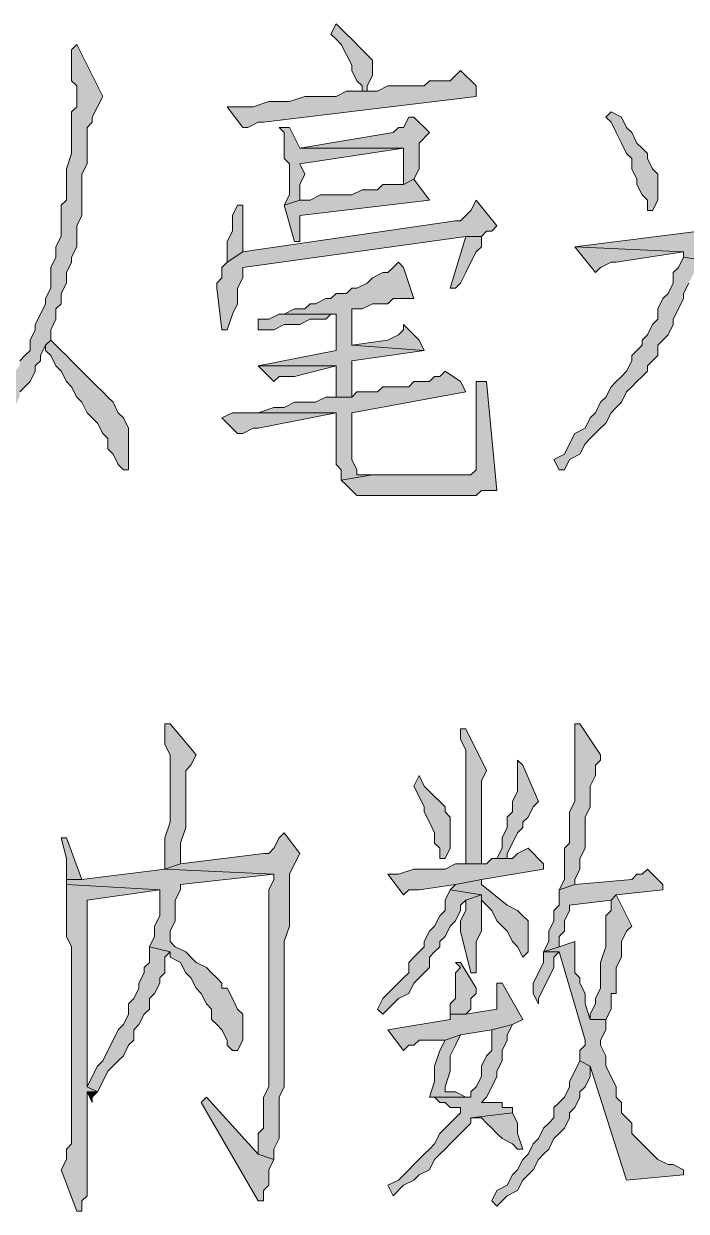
# Model space of a CAD drawing. Header units: millimetres. Extents: x 24 to 410, y 10 to 282.
# Drawn here: x 286.42 to 291.82, y 55.8 to 65.49 of the extents above; entities that cross this region are included whole.
import ezdxf

# ---------------------------------------------------------------- set-up
doc = ezdxf.new("R2010")
doc.units = ezdxf.units.MM

msp = doc.modelspace()

# ---------------------------------------------------------------- hatches: boundary and pattern name
h = msp.add_hatch(color=7)
h.dxf.hatch_style = 2
h.paths.add_polyline_path([(288.967333, 65.489667), (288.925, 65.405), (288.967333, 65.362667), (289.009667, 65.320333), (289.052, 65.235667), (289.094333, 65.151), (289.094333, 65.108667), (289.136667, 65.024), (289.179, 64.981667), (289.179, 64.939333), (289.221333, 64.939333), (289.221333, 64.981667), (289.263667, 65.066333), (289.263667, 65.193333), (289.221333, 65.235667), (289.179, 65.278), (289.094333, 65.362667), (289.052, 65.405)])
h = msp.add_hatch(color=7)
h.dxf.hatch_style = 2
h.paths.add_polyline_path([(286.850667, 65.320333), (286.808333, 65.278), (286.808333, 65.024), (286.850667, 64.981667), (286.850667, 64.812333), (286.808333, 64.77), (286.808333, 64.431333), (286.766, 64.304333), (286.766, 64.050333), (286.723667, 64.008), (286.723667, 63.754), (286.681333, 63.669333), (286.681333, 63.584667), (286.639, 63.5), (286.639, 63.415333), (286.639, 63.330667), (286.596667, 63.246), (286.596667, 63.203667), (286.554333, 63.119), (286.512, 63.034333), (286.512, 62.992), (286.469667, 62.907333), (286.469667, 62.822667), (286.427333, 62.780333), (286.385, 62.738), (286.385, 62.695667), (286.342667, 62.653333), (286.300333, 62.568667), (286.300333, 62.526333), (286.258, 62.484), (286.215667, 62.399333), (286.173333, 62.357), (286.131, 62.314667), (286.088667, 62.23), (286.046333, 62.187667), (286.004, 62.103), (285.961667, 62.060667), (285.919333, 62.018333), (285.877, 61.933667), (285.792333, 61.891333), (285.75, 61.806667), (285.707667, 61.764333), (285.623, 61.679667), (285.665333, 61.595), (285.707667, 61.637333), (285.75, 61.679667), (285.792333, 61.764333), (285.877, 61.806667), (285.919333, 61.849), (285.961667, 61.933667), (286.046333, 61.976), (286.088667, 62.060667), (286.131, 62.103), (286.173333, 62.145333), (286.215667, 62.23), (286.258, 62.272333), (286.300333, 62.314667), (286.342667, 62.357), (286.385, 62.441667), (286.385, 62.484), (286.427333, 62.526333), (286.469667, 62.568667), (286.512, 62.653333), (286.512, 62.695667), (286.554333, 62.738), (286.554333, 62.780333), (286.596667, 62.865), (286.639, 62.907333), (286.639, 62.992), (286.681333, 63.076667), (286.681333, 63.161333), (286.723667, 63.203667), (286.723667, 63.288333), (286.766, 63.373), (286.766, 63.457667), (286.808333, 63.542333), (286.808333, 63.584667), (286.850667, 63.669333), (286.850667, 63.838667), (286.893, 63.923333), (286.893, 64.262), (286.935333, 64.346667), (286.935333, 64.643), (286.977667, 64.685333), (286.977667, 64.727667), (287.02, 64.812333), (287.062333, 64.897)])
h = msp.add_hatch(color=7)
h.dxf.hatch_style = 2
h.paths.add_polyline_path([(289.983333, 65.108667), (289.941, 65.066333), (289.898667, 65.024), (289.729333, 65.024), (289.687, 64.981667), (289.390667, 64.981667), (289.306, 64.939333), (289.052, 64.939333), (288.967333, 64.897), (288.713333, 64.897), (288.586333, 64.854667), (288.417, 64.854667), (288.29, 64.812333), (288.078333, 64.812333), (288.205333, 64.643), (288.247667, 64.643), (288.332333, 64.685333), (288.374667, 64.685333), (290.110333, 64.897), (290.110333, 64.981667)])
h = msp.add_hatch(color=7)
h.dxf.hatch_style = 2
h.paths.add_polyline_path([(291.211, 64.77), (291.168667, 64.727667), (291.211, 64.685333), (291.253333, 64.600667), (291.295667, 64.516), (291.338, 64.431333), (291.380333, 64.389), (291.380333, 64.304333), (291.422667, 64.219667), (291.422667, 64.177333), (291.465, 64.092667), (291.507333, 64.050333), (291.507333, 63.965667), (291.549667, 63.965667), (291.592, 64.050333), (291.592, 64.262), (291.549667, 64.304333), (291.507333, 64.389), (291.507333, 64.431333), (291.465, 64.473667), (291.422667, 64.516), (291.380333, 64.600667), (291.338, 64.643), (291.295667, 64.727667)])
h = msp.add_hatch(color=7)
h.dxf.hatch_style = 2
h.paths.add_polyline_path([(289.602333, 64.727667), (289.56, 64.727667), (289.517667, 64.643), (289.475333, 64.643), (289.433, 64.600667), (288.671, 64.473667), (289.517667, 64.473667), (289.517667, 64.177333), (289.602333, 64.219667), (289.644667, 64.304333), (289.644667, 64.516), (289.729333, 64.600667)])
h = msp.add_hatch(color=7)
h.dxf.hatch_style = 2
h.paths.add_polyline_path([(288.586333, 64.643), (288.501667, 64.643), (288.544, 64.600667), (288.544, 64.389), (288.586333, 64.346667), (288.586333, 64.092667), (288.544, 64.008), (288.671, 64.050333), (288.671, 64.177333), (288.713333, 64.262), (288.671, 64.346667), (289.517667, 64.473667), (288.671, 64.473667)])
h = msp.add_hatch(color=7)
h.dxf.hatch_style = 2
h.paths.add_polyline_path([(289.602333, 64.219667), (289.517667, 64.177333), (289.348333, 64.177333), (289.306, 64.135), (289.179, 64.135), (289.094333, 64.092667), (288.840333, 64.092667), (288.755667, 64.050333), (288.671, 64.050333), (288.544, 64.008), (288.628667, 63.711667), (288.671, 63.711667), (288.671, 63.796333), (288.671, 63.923333), (289.729333, 64.050333)])
h = msp.add_hatch(color=7)
h.dxf.hatch_style = 2
h.paths.add_polyline_path([(290.110333, 64.050333), (290.068, 63.965667), (290.025667, 63.923333), (289.983333, 63.881), (289.941, 63.881), (288.205333, 63.627), (288.078333, 63.542333), (288.036, 63.5), (288.036, 63.415333), (287.993667, 63.373), (287.993667, 63.330667), (288.036, 62.992), (288.078333, 62.992), (288.120667, 63.119), (288.163, 63.203667), (288.163, 63.330667), (288.205333, 63.415333), (288.205333, 63.5), (290.025667, 63.754), (290.152667, 63.754), (290.195, 63.796333), (290.237333, 63.796333), (290.279667, 63.838667)])
h = msp.add_hatch(color=7)
h.dxf.hatch_style = 2
h.paths.add_polyline_path([(288.205333, 64.008), (288.163, 64.008), (288.120667, 63.923333), (288.120667, 63.796333), (288.078333, 63.711667), (288.078333, 63.542333), (288.205333, 63.627)])
h = msp.add_hatch(color=7)
h.dxf.hatch_style = 2
h.paths.add_polyline_path([(292.904333, 64.008), (292.904333, 63.965667), (292.819667, 63.923333), (292.777333, 63.923333), (292.735, 63.881), (292.057667, 63.796333), (291.930667, 63.796333), (290.914667, 63.669333), (291.803667, 63.627), (291.803667, 63.584667), (292.057667, 63.542333), (292.777333, 62.187667), (293.243, 62.23), (293.243, 62.314667), (293.200667, 62.314667), (293.158333, 62.357), (293.031333, 62.357), (292.989, 62.399333), (292.904333, 62.441667), (292.862, 62.441667), (292.819667, 62.484), (292.777333, 62.526333), (292.777333, 62.568667), (292.735, 62.568667), (292.735, 62.611), (292.692667, 62.653333), (292.692667, 62.695667), (292.650333, 62.738), (292.608, 62.780333), (292.565667, 62.822667), (292.565667, 62.865), (292.523333, 62.949667), (292.481, 62.992), (292.438667, 63.076667), (292.396333, 63.161333), (292.354, 63.246), (292.269333, 63.330667), (292.227, 63.415333), (292.184667, 63.5), (292.142333, 63.584667), (292.1, 63.669333), (293.073667, 63.796333), (293.031333, 63.838667)])
h = msp.add_hatch(color=7)
h.dxf.hatch_style = 2
h.paths.add_polyline_path([(290.152667, 63.754), (290.025667, 63.754), (289.898667, 63.330667), (289.941, 63.330667), (289.983333, 63.373), (290.025667, 63.457667), (290.068, 63.542333), (290.110333, 63.627), (290.152667, 63.669333)])
h = msp.add_hatch(color=7)
h.dxf.hatch_style = 2
h.paths.add_polyline_path([(290.914667, 63.669333), (291.084, 63.457667), (291.126333, 63.5), (291.211, 63.542333), (291.253333, 63.542333), (291.803667, 63.627)])
h = msp.add_hatch(color=7)
h.dxf.hatch_style = 2
h.paths.add_polyline_path([(289.475333, 63.542333), (289.433, 63.5), (289.390667, 63.457667), (289.348333, 63.457667), (289.263667, 63.415333), (289.221333, 63.373), (289.136667, 63.330667), (289.094333, 63.330667), (289.052, 63.288333), (288.967333, 63.288333), (288.925, 63.246), (288.882667, 63.246), (288.798, 63.203667), (288.755667, 63.203667), (288.713333, 63.161333), (288.628667, 63.161333), (288.544, 63.119), (288.501667, 63.119), (288.967333, 63.119), (288.967333, 62.822667), (288.332333, 62.695667), (288.967333, 62.695667), (288.967333, 62.441667), (289.094333, 62.441667), (289.094333, 62.738), (289.687, 62.822667), (289.094333, 62.865), (289.094333, 63.161333), (289.136667, 63.161333), (289.179, 63.161333), (289.263667, 63.203667), (289.390667, 63.203667), (289.433, 63.246), (289.602333, 63.246), (289.517667, 63.5)])
h = msp.add_hatch(color=7)
h.dxf.hatch_style = 2
h.paths.add_polyline_path([(291.803667, 63.584667), (291.761333, 63.5), (291.719, 63.457667), (291.719, 63.373), (291.676667, 63.288333), (291.634333, 63.246), (291.592, 63.161333), (291.592, 63.076667), (291.549667, 63.034333), (291.507333, 62.949667), (291.465, 62.907333), (291.465, 62.865), (291.422667, 62.822667), (291.380333, 62.780333), (291.380333, 62.738), (291.338, 62.653333), (291.295667, 62.611), (291.253333, 62.568667), (291.211, 62.526333), (291.168667, 62.441667), (291.126333, 62.399333), (291.084, 62.314667), (291.041667, 62.272333), (290.999333, 62.187667), (290.914667, 62.145333), (290.872333, 62.060667), (290.83, 61.976), (290.745333, 61.933667), (290.787667, 61.849), (290.83, 61.849), (290.872333, 61.933667), (290.957, 61.976), (290.999333, 62.060667), (291.041667, 62.103), (291.126333, 62.187667), (291.168667, 62.23), (291.211, 62.314667), (291.253333, 62.357), (291.295667, 62.399333), (291.338, 62.484), (291.380333, 62.526333), (291.422667, 62.568667), (291.465, 62.611), (291.507333, 62.653333), (291.507333, 62.695667), (291.549667, 62.738), (291.592, 62.780333), (291.592, 62.865), (291.634333, 62.907333), (291.676667, 62.949667), (291.719, 63.034333), (291.719, 63.076667), (291.761333, 63.161333), (291.803667, 63.246), (291.803667, 63.288333), (291.846, 63.373), (291.888333, 63.457667), (291.930667, 63.542333), (292.057667, 63.542333)])
h = msp.add_hatch(color=7)
h.dxf.hatch_style = 2
h.paths.add_polyline_path([(288.501667, 63.119), (288.417, 63.076667), (288.332333, 63.076667), (288.332333, 62.992), (288.459333, 62.992), (288.544, 63.034333), (288.671, 63.034333), (288.755667, 63.076667), (288.882667, 63.076667), (288.925, 63.119), (288.967333, 63.119)])
h = msp.add_hatch(color=7)
h.dxf.hatch_style = 2
h.paths.add_polyline_path([(289.517667, 63.034333), (289.517667, 62.992), (289.475333, 62.949667), (289.390667, 62.907333), (289.094333, 62.865), (289.687, 62.822667), (289.644667, 62.907333)])
h = msp.add_hatch(color=7)
h.dxf.hatch_style = 2
h.paths.add_polyline_path([(286.639, 62.907333), (286.596667, 62.865), (286.596667, 62.822667), (286.639, 62.780333), (286.681333, 62.695667), (286.723667, 62.653333), (286.766, 62.568667), (286.808333, 62.526333), (286.850667, 62.441667), (286.893, 62.399333), (286.935333, 62.314667), (286.977667, 62.272333), (287.02, 62.23), (287.062333, 62.145333), (287.104667, 62.103), (287.104667, 62.018333), (287.147, 61.976), (287.189333, 61.891333), (287.231667, 61.849), (287.274, 61.849), (287.274, 61.976), (287.274, 62.187667), (287.231667, 62.272333), (287.189333, 62.314667), (287.147, 62.399333), (287.104667, 62.441667), (287.062333, 62.484), (287.02, 62.526333), (286.977667, 62.568667), (286.935333, 62.611), (286.893, 62.653333), (286.808333, 62.738), (286.766, 62.780333), (286.723667, 62.822667)])
h = msp.add_hatch(color=7)
h.dxf.hatch_style = 2
h.paths.add_polyline_path([(289.856333, 62.653333), (289.814, 62.611), (289.771667, 62.611), (289.729333, 62.568667), (289.602333, 62.568667), (289.56, 62.526333), (289.348333, 62.526333), (289.306, 62.484), (289.136667, 62.484), (289.094333, 62.441667), (288.882667, 62.441667), (288.798, 62.399333), (288.628667, 62.399333), (288.544, 62.357), (288.459333, 62.357), (288.332333, 62.314667), (288.247667, 62.314667), (288.967333, 62.314667), (288.967333, 61.891333), (289.009667, 61.849), (289.009667, 61.764333), (289.263667, 61.806667), (289.136667, 61.806667), (289.136667, 61.849), (289.094333, 61.933667), (289.094333, 62.314667), (290.025667, 62.484), (289.983333, 62.568667)])
h = msp.add_hatch(color=7)
h.dxf.hatch_style = 2
h.paths.add_polyline_path([(288.332333, 62.695667), (288.459333, 62.568667), (288.501667, 62.611), (288.628667, 62.611), (288.967333, 62.695667)])
h = msp.add_hatch(color=7)
h.dxf.hatch_style = 2
h.paths.add_polyline_path([(290.195, 62.568667), (290.110333, 62.568667), (290.110333, 61.849), (290.068, 61.806667), (289.263667, 61.806667), (289.009667, 61.764333), (289.052, 61.722), (289.094333, 61.679667), (289.136667, 61.637333), (289.941, 61.637333), (289.983333, 61.637333), (290.110333, 61.637333), (290.152667, 61.679667), (290.279667, 61.679667)])
h = msp.add_hatch(color=7)
h.dxf.hatch_style = 2
h.paths.add_polyline_path([(288.247667, 62.314667), (288.120667, 62.314667), (288.036, 62.272333), (288.163, 62.145333), (288.205333, 62.145333), (288.29, 62.187667), (288.332333, 62.187667), (288.967333, 62.314667)])
h = msp.add_hatch(color=7)
h.dxf.hatch_style = 2
h.paths.add_polyline_path([(287.612667, 59.774667), (287.570333, 59.774667), (287.570333, 59.69), (287.570333, 59.605333), (287.612667, 59.520667), (287.612667, 58.970333), (287.570333, 58.843333), (287.570333, 58.589333), (287.697333, 58.631667), (287.697333, 58.801), (287.739667, 58.928), (287.739667, 59.182), (287.739667, 59.266667), (287.739667, 59.393667), (287.782, 59.436), (287.824333, 59.520667)])
h = msp.add_hatch(color=7)
h.dxf.hatch_style = 2
h.paths.add_polyline_path([(290.025667, 59.732333), (289.983333, 59.732333), (289.983333, 59.647667), (290.025667, 59.563), (290.025667, 58.631667), (290.152667, 58.631667), (290.152667, 59.182), (290.152667, 59.224333), (290.152667, 59.309), (290.195, 59.393667)])
h = msp.add_hatch(color=7)
h.dxf.hatch_style = 2
h.paths.add_polyline_path([(290.957, 59.774667), (290.914667, 59.774667), (290.914667, 59.69), (290.914667, 59.139667), (290.872333, 59.055), (290.872333, 58.801), (290.83, 58.758667), (290.83, 58.504667), (290.787667, 58.42), (290.914667, 58.462333), (290.914667, 58.504667), (290.957, 58.589333), (290.957, 58.674), (290.999333, 58.758667), (290.999333, 58.843333), (290.999333, 59.012667), (291.041667, 59.097333), (291.041667, 59.266667), (291.084, 59.351333), (291.084, 59.436), (291.126333, 59.478333), (291.126333, 59.520667)])
h = msp.add_hatch(color=7)
h.dxf.hatch_style = 2
h.paths.add_polyline_path([(290.449, 59.478333), (290.449, 59.224333), (290.406667, 59.139667), (290.406667, 59.055), (290.364333, 59.012667), (290.364333, 58.928), (290.322, 58.843333), (290.322, 58.758667), (290.279667, 58.674), (290.237333, 58.674), (290.364333, 58.674), (290.364333, 58.716333), (290.406667, 58.801), (290.449, 58.885667), (290.491333, 58.928), (290.491333, 58.970333), (290.533667, 59.012667), (290.576, 59.097333), (290.618333, 59.139667), (290.491333, 59.436)])
h = msp.add_hatch(color=7)
h.dxf.hatch_style = 2
h.paths.add_polyline_path([(289.644667, 59.351333), (289.602333, 59.266667), (289.644667, 59.182), (289.687, 59.097333), (289.687, 59.055), (289.729333, 58.970333), (289.771667, 58.885667), (289.771667, 58.801), (289.814, 58.758667), (289.814, 58.674), (289.856333, 58.674), (289.898667, 58.758667), (289.898667, 59.012667), (289.856333, 59.055), (289.856333, 59.097333), (289.814, 59.139667), (289.771667, 59.182), (289.687, 59.266667)])
h = msp.add_hatch(color=7)
h.dxf.hatch_style = 2
h.paths.add_polyline_path([(288.544, 58.885667), (288.501667, 58.843333), (288.459333, 58.758667), (288.417, 58.716333), (288.374667, 58.716333), (287.697333, 58.631667), (287.570333, 58.589333), (288.459333, 58.547), (288.459333, 58.504667), (288.417, 58.42), (288.417, 57.107667), (288.417, 57.065333), (288.417, 56.811333), (288.374667, 56.726667), (288.374667, 56.472667), (288.332333, 56.430333), (288.332333, 56.261), (288.459333, 56.218667), (288.459333, 56.303333), (288.501667, 56.388), (288.501667, 56.726667), (288.544, 56.811333), (288.544, 57.996667), (288.586333, 58.123667), (288.586333, 58.547), (288.628667, 58.631667), (288.671, 58.716333)])
h = msp.add_hatch(color=7)
h.dxf.hatch_style = 2
h.paths.add_polyline_path([(286.766, 58.843333), (286.723667, 58.843333), (286.766, 58.674), (286.766, 58.504667), (286.893, 58.504667)])
h = msp.add_hatch(color=7)
h.dxf.hatch_style = 2
h.paths.add_polyline_path([(290.533667, 58.758667), (290.449, 58.716333), (290.406667, 58.674), (290.237333, 58.674), (290.195, 58.631667), (289.941, 58.631667), (289.856333, 58.589333), (289.602333, 58.589333), (289.475333, 58.547), (289.390667, 58.547), (289.517667, 58.377667), (289.56, 58.42), (289.644667, 58.42), (289.941, 58.462333), (290.152667, 58.504667), (290.660667, 58.589333), (290.660667, 58.631667)])
h = msp.add_hatch(color=7)
h.dxf.hatch_style = 2
h.paths.add_polyline_path([(287.570333, 58.589333), (286.893, 58.504667), (286.766, 58.504667), (286.766, 58.462333), (287.528, 58.42), (287.528, 58.208333), (287.485667, 58.123667), (287.485667, 58.039), (287.443333, 57.954333), (287.612667, 57.912), (287.612667, 57.869667), (287.697333, 57.827333), (287.739667, 57.742667), (287.782, 57.700333), (287.824333, 57.615667), (287.866667, 57.573333), (287.909, 57.488667), (287.951333, 57.446333), (287.951333, 57.361667), (287.993667, 57.319333), (288.036, 57.277), (288.078333, 57.192333), (288.078333, 57.15), (288.120667, 57.107667), (288.163, 57.107667), (288.205333, 57.192333), (288.205333, 57.404), (288.163, 57.446333), (288.120667, 57.531), (288.078333, 57.615667), (288.036, 57.615667), (288.036, 57.658), (287.993667, 57.700333), (287.951333, 57.742667), (287.909, 57.785), (287.824333, 57.827333), (287.782, 57.869667), (287.739667, 57.912), (287.655, 57.954333), (287.612667, 57.996667), (287.612667, 58.081333), (287.655, 58.166), (287.655, 58.335333), (287.697333, 58.42), (287.697333, 58.462333), (288.459333, 58.547)])
h = msp.add_hatch(color=7)
h.dxf.hatch_style = 2
h.paths.add_polyline_path([(291.507333, 58.589333), (291.465, 58.547), (291.422667, 58.547), (291.380333, 58.504667), (290.914667, 58.462333), (290.787667, 58.42), (290.787667, 58.293), (290.745333, 58.250667), (290.745333, 58.166), (290.703, 58.081333), (290.703, 57.996667), (290.660667, 57.912), (290.787667, 57.954333), (290.787667, 58.039), (290.83, 58.081333), (290.83, 58.166), (290.872333, 58.250667), (290.872333, 58.293), (291.211, 58.335333), (291.253333, 58.377667), (291.634333, 58.42), (291.634333, 58.462333)])
h = msp.add_hatch(color=7)
h.dxf.hatch_style = 2
h.paths.add_polyline_path([(286.766, 58.462333), (286.766, 58.039), (286.808333, 57.954333), (286.808333, 56.430333), (286.808333, 56.388), (286.808333, 56.345667), (286.766, 56.303333), (286.766, 56.218667), (286.723667, 56.134), (286.850667, 55.795333), (286.893, 55.795333), (286.893, 55.837667), (286.893, 55.88), (286.935333, 55.922333), (286.935333, 56.769), (287.02, 56.769), (286.935333, 56.811333), (286.935333, 58.335333), (287.528, 58.42)])
h = msp.add_hatch(color=7)
h.dxf.hatch_style = 2
h.paths.add_polyline_path([(290.152667, 58.504667), (289.941, 58.462333), (289.898667, 58.42), (290.152667, 58.377667), (290.152667, 58.335333), (290.195, 58.293), (290.237333, 58.250667), (290.279667, 58.166), (290.322, 58.123667), (290.364333, 58.081333), (290.406667, 57.996667), (290.449, 57.954333), (290.491333, 57.869667), (290.533667, 57.912), (290.533667, 58.166), (290.491333, 58.208333), (290.449, 58.250667), (290.364333, 58.293), (290.152667, 58.462333)])
h = msp.add_hatch(color=7)
h.dxf.hatch_style = 2
h.paths.add_polyline_path([(289.898667, 58.42), (289.856333, 58.335333), (289.856333, 58.250667), (289.814, 58.208333), (289.771667, 58.123667), (289.729333, 58.081333), (289.687, 57.996667), (289.687, 57.954333), (289.644667, 57.912), (289.602333, 57.869667), (289.56, 57.827333), (289.56, 57.742667), (289.517667, 57.700333), (289.433, 57.615667), (289.390667, 57.573333), (289.348333, 57.531), (289.306, 57.446333), (289.348333, 57.404), (289.390667, 57.446333), (289.433, 57.488667), (289.475333, 57.531), (289.56, 57.573333), (289.602333, 57.658), (289.644667, 57.700333), (289.687, 57.742667), (289.729333, 57.785), (289.729333, 57.869667), (289.771667, 57.912), (289.814, 57.954333), (289.814, 57.996667), (289.856333, 58.039), (289.898667, 58.123667), (289.941, 58.166), (289.983333, 58.250667), (289.983333, 58.293), (290.025667, 58.335333), (290.152667, 58.377667)])
h = msp.add_hatch(color=7)
h.dxf.hatch_style = 2
h.paths.add_polyline_path([(290.152667, 58.377667), (290.025667, 58.335333), (290.025667, 58.250667), (289.983333, 58.166), (289.983333, 58.081333), (290.068, 57.742667), (290.110333, 57.742667), (290.110333, 57.827333), (290.110333, 57.996667), (290.152667, 58.081333)])
h = msp.add_hatch(color=7)
h.dxf.hatch_style = 2
h.paths.add_polyline_path([(291.253333, 58.377667), (291.211, 58.335333), (291.211, 58.250667), (291.168667, 58.208333), (291.168667, 57.954333), (291.126333, 57.827333), (291.126333, 57.615667), (291.084, 57.531), (291.084, 57.488667), (291.041667, 57.404), (291.041667, 57.361667), (291.168667, 57.361667), (291.211, 57.446333), (291.211, 57.573333), (291.253333, 57.573333), (291.253333, 57.785), (291.295667, 57.869667), (291.295667, 57.996667), (291.338, 58.081333), (291.380333, 58.123667)])
h = msp.add_hatch(color=7)
h.dxf.hatch_style = 2
h.paths.add_polyline_path([(290.914667, 57.996667), (290.787667, 57.954333), (290.660667, 57.912), (290.787667, 57.912), (290.999333, 57.192333), (290.999333, 57.15), (290.957, 57.107667), (290.957, 57.023), (291.041667, 56.980667), (291.338, 56.049333), (291.803667, 56.091667), (291.803667, 56.134), (291.719, 56.176333), (291.676667, 56.176333), (291.592, 56.218667), (291.549667, 56.261), (291.507333, 56.303333), (291.465, 56.345667), (291.422667, 56.388), (291.380333, 56.430333), (291.380333, 56.515), (291.338, 56.557333), (291.295667, 56.599667), (291.295667, 56.684333), (291.253333, 56.726667), (291.253333, 56.811333), (291.211, 56.896), (291.168667, 56.980667), (291.168667, 57.065333), (291.126333, 57.15), (291.126333, 57.192333), (291.168667, 57.277), (291.168667, 57.361667), (291.041667, 57.361667), (290.999333, 57.488667), (290.999333, 57.573333), (290.957, 57.658), (290.957, 57.700333), (290.914667, 57.742667)])
h = msp.add_hatch(color=7)
h.dxf.hatch_style = 2
h.paths.add_polyline_path([(287.443333, 57.954333), (287.443333, 57.827333), (287.401, 57.785), (287.401, 57.742667), (287.358667, 57.658), (287.358667, 57.615667), (287.316333, 57.531), (287.274, 57.488667), (287.274, 57.404), (287.231667, 57.319333), (287.189333, 57.277), (287.147, 57.192333), (287.104667, 57.107667), (287.062333, 57.023), (287.02, 56.980667), (286.977667, 56.896), (286.935333, 56.811333), (287.02, 56.769), (287.062333, 56.853667), (287.104667, 56.938333), (287.189333, 57.023), (287.231667, 57.065333), (287.274, 57.15), (287.316333, 57.192333), (287.316333, 57.277), (287.358667, 57.319333), (287.401, 57.404), (287.443333, 57.446333), (287.443333, 57.531), (287.485667, 57.573333), (287.528, 57.658), (287.528, 57.700333), (287.570333, 57.742667), (287.570333, 57.869667), (287.612667, 57.912)])
h = msp.add_hatch(color=7)
h.dxf.hatch_style = 2
h.paths.add_polyline_path([(290.660667, 57.912), (290.660667, 57.827333), (290.618333, 57.742667), (290.576, 57.658), (290.576, 57.573333), (290.618333, 57.488667), (290.618333, 57.531), (290.660667, 57.615667), (290.703, 57.700333), (290.745333, 57.785), (290.745333, 57.869667), (290.787667, 57.912)])
h = msp.add_hatch(color=7)
h.dxf.hatch_style = 2
h.paths.add_polyline_path([(289.983333, 57.827333), (289.941, 57.827333), (289.983333, 57.785), (289.941, 57.742667), (289.941, 57.531), (289.898667, 57.488667), (289.898667, 57.404), (290.025667, 57.404), (290.068, 57.446333), (290.068, 57.531), (290.110333, 57.573333), (290.110333, 57.615667)])
h = msp.add_hatch(color=7)
h.dxf.hatch_style = 2
h.paths.add_polyline_path([(290.322, 57.658), (290.279667, 57.658), (290.279667, 57.615667), (290.279667, 57.446333), (290.025667, 57.404), (289.898667, 57.404), (289.898667, 57.361667), (289.390667, 57.277), (289.517667, 57.107667), (289.56, 57.15), (289.602333, 57.15), (289.644667, 57.192333), (289.856333, 57.192333), (289.983333, 57.234667), (290.237333, 57.277), (290.406667, 57.319333), (290.491333, 57.361667)])
h = msp.add_hatch(color=7)
h.dxf.hatch_style = 2
h.paths.add_polyline_path([(290.406667, 57.319333), (290.237333, 57.277), (290.237333, 57.107667), (290.195, 57.065333), (290.152667, 56.980667), (290.152667, 56.896), (290.110333, 56.811333), (290.068, 56.769), (290.068, 56.726667), (289.771667, 56.726667), (289.814, 56.684333), (289.856333, 56.684333), (289.898667, 56.642), (289.983333, 56.642), (289.983333, 56.599667), (289.941, 56.557333), (289.898667, 56.515), (289.856333, 56.472667), (289.814, 56.430333), (289.771667, 56.345667), (289.729333, 56.303333), (289.687, 56.261), (289.602333, 56.176333), (289.56, 56.134), (289.475333, 56.049333), (289.390667, 56.007), (289.433, 55.922333), (289.517667, 56.007), (289.602333, 56.049333), (289.644667, 56.091667), (289.729333, 56.134), (289.771667, 56.218667), (289.814, 56.261), (289.856333, 56.303333), (289.898667, 56.345667), (289.941, 56.388), (289.983333, 56.430333), (290.025667, 56.472667), (290.068, 56.515), (290.068, 56.557333), (290.406667, 56.599667), (290.406667, 56.642), (290.364333, 56.642), (290.322, 56.642), (290.322, 56.684333), (290.152667, 56.684333), (290.195, 56.726667), (290.237333, 56.811333), (290.279667, 56.896), (290.279667, 56.938333), (290.322, 57.023), (290.322, 57.107667), (290.364333, 57.192333), (290.364333, 57.234667)])
h = msp.add_hatch(color=7)
h.dxf.hatch_style = 2
h.paths.add_polyline_path([(289.983333, 57.234667), (289.856333, 57.192333), (289.814, 57.107667), (289.771667, 56.980667), (289.771667, 56.853667), (289.729333, 56.726667), (290.068, 56.726667), (290.025667, 56.726667), (289.941, 56.769), (289.856333, 56.769), (289.856333, 56.811333), (289.898667, 56.938333), (289.898667, 57.065333), (289.941, 57.15)])
h = msp.add_hatch(color=7)
h.dxf.hatch_style = 2
h.paths.add_polyline_path([(290.957, 57.023), (290.914667, 56.938333), (290.872333, 56.853667), (290.872333, 56.811333), (290.83, 56.726667), (290.787667, 56.684333), (290.745333, 56.642), (290.745333, 56.557333), (290.703, 56.515), (290.660667, 56.472667), (290.618333, 56.388), (290.576, 56.345667), (290.533667, 56.261), (290.491333, 56.218667), (290.449, 56.134), (290.406667, 56.091667), (290.364333, 56.007), (290.279667, 55.964667), (290.237333, 55.88), (290.279667, 55.837667), (290.322, 55.88), (290.364333, 55.922333), (290.449, 55.964667), (290.491333, 56.049333), (290.533667, 56.091667), (290.576, 56.134), (290.618333, 56.218667), (290.660667, 56.261), (290.703, 56.303333), (290.745333, 56.388), (290.787667, 56.430333), (290.83, 56.472667), (290.872333, 56.557333), (290.872333, 56.599667), (290.914667, 56.642), (290.957, 56.726667), (290.957, 56.769), (290.999333, 56.811333), (291.041667, 56.896), (291.041667, 56.980667)])
h = msp.add_hatch(color=7)
h.dxf.hatch_style = 2
h.paths.add_polyline_path([(287.02, 56.769), (286.935333, 56.769), (286.977667, 56.684333), (286.977667, 56.726667)])
h = msp.add_hatch(color=7)
h.dxf.hatch_style = 2
h.paths.add_polyline_path([(287.909, 56.726667), (287.866667, 56.684333), (288.332333, 55.88), (288.374667, 55.88), (288.374667, 55.964667), (288.417, 56.007), (288.417, 56.134), (288.459333, 56.218667), (288.332333, 56.261)])
h = msp.add_hatch(color=7)
h.dxf.hatch_style = 2
h.paths.add_polyline_path([(290.406667, 56.599667), (290.068, 56.557333), (290.152667, 56.557333), (290.195, 56.515), (290.237333, 56.472667), (290.279667, 56.430333), (290.322, 56.388), (290.406667, 56.345667), (290.449, 56.303333), (290.491333, 56.303333), (290.449, 56.430333), (290.449, 56.515)])

# ---------------------------------------------------------------- linework, layer by layer
at = {"color": 7, "lineweight": 0}
for points in [[(288.967333, 65.489667), (288.925, 65.405), (288.967333, 65.362667), (289.009667, 65.320333), (289.052, 65.235667), (289.094333, 65.151), (289.094333, 65.108667), (289.136667, 65.024), (289.179, 64.981667), (289.179, 64.939333), (289.221333, 64.939333), (289.221333, 64.981667), (289.263667, 65.066333), (289.263667, 65.193333), (289.221333, 65.235667), (289.179, 65.278), (289.094333, 65.362667), (289.052, 65.405)], [(289.983333, 65.108667), (289.941, 65.066333), (289.898667, 65.024), (289.729333, 65.024), (289.687, 64.981667), (289.390667, 64.981667), (289.306, 64.939333), (289.052, 64.939333), (288.967333, 64.897), (288.713333, 64.897), (288.586333, 64.854667), (288.417, 64.854667), (288.29, 64.812333), (288.078333, 64.812333), (288.205333, 64.643), (288.247667, 64.643), (288.332333, 64.685333), (288.374667, 64.685333), (290.110333, 64.897), (290.110333, 64.981667)], [(291.211, 64.77), (291.168667, 64.727667), (291.211, 64.685333), (291.253333, 64.600667), (291.295667, 64.516), (291.338, 64.431333), (291.380333, 64.389), (291.380333, 64.304333), (291.422667, 64.219667), (291.422667, 64.177333), (291.465, 64.092667), (291.507333, 64.050333), (291.507333, 63.965667), (291.549667, 63.965667), (291.592, 64.050333), (291.592, 64.262), (291.549667, 64.304333), (291.507333, 64.389), (291.507333, 64.431333), (291.465, 64.473667), (291.422667, 64.516), (291.380333, 64.600667), (291.338, 64.643), (291.295667, 64.727667)], [(289.602333, 64.727667), (289.56, 64.727667), (289.517667, 64.643), (289.475333, 64.643), (289.433, 64.600667), (288.671, 64.473667), (289.517667, 64.473667), (289.517667, 64.177333), (289.602333, 64.219667), (289.644667, 64.304333), (289.644667, 64.516), (289.729333, 64.600667)], [(288.586333, 64.643), (288.501667, 64.643), (288.544, 64.600667), (288.544, 64.389), (288.586333, 64.346667), (288.586333, 64.092667), (288.544, 64.008), (288.671, 64.050333), (288.671, 64.177333), (288.713333, 64.262), (288.671, 64.346667), (289.517667, 64.473667), (288.671, 64.473667)], [(289.602333, 64.219667), (289.517667, 64.177333), (289.348333, 64.177333), (289.306, 64.135), (289.179, 64.135), (289.094333, 64.092667), (288.840333, 64.092667), (288.755667, 64.050333), (288.671, 64.050333), (288.544, 64.008), (288.628667, 63.711667), (288.671, 63.711667), (288.671, 63.796333), (288.671, 63.923333), (289.729333, 64.050333)], [(290.110333, 64.050333), (290.068, 63.965667), (290.025667, 63.923333), (289.983333, 63.881), (289.941, 63.881), (288.205333, 63.627), (288.078333, 63.542333), (288.036, 63.5), (288.036, 63.415333), (287.993667, 63.373), (287.993667, 63.330667), (288.036, 62.992), (288.078333, 62.992), (288.120667, 63.119), (288.163, 63.203667), (288.163, 63.330667), (288.205333, 63.415333), (288.205333, 63.5), (290.025667, 63.754), (290.152667, 63.754), (290.195, 63.796333), (290.237333, 63.796333), (290.279667, 63.838667)], [(288.205333, 64.008), (288.163, 64.008), (288.120667, 63.923333), (288.120667, 63.796333), (288.078333, 63.711667), (288.078333, 63.542333), (288.205333, 63.627)], [(290.152667, 63.754), (290.025667, 63.754), (289.898667, 63.330667), (289.941, 63.330667), (289.983333, 63.373), (290.025667, 63.457667), (290.068, 63.542333), (290.110333, 63.627), (290.152667, 63.669333)], [(290.914667, 63.669333), (291.084, 63.457667), (291.126333, 63.5), (291.211, 63.542333), (291.253333, 63.542333), (291.803667, 63.627)], [(289.475333, 63.542333), (289.433, 63.5), (289.390667, 63.457667), (289.348333, 63.457667), (289.263667, 63.415333), (289.221333, 63.373), (289.136667, 63.330667), (289.094333, 63.330667), (289.052, 63.288333), (288.967333, 63.288333), (288.925, 63.246), (288.882667, 63.246), (288.798, 63.203667), (288.755667, 63.203667), (288.713333, 63.161333), (288.628667, 63.161333), (288.544, 63.119), (288.501667, 63.119), (288.967333, 63.119), (288.967333, 62.822667), (288.332333, 62.695667), (288.967333, 62.695667), (288.967333, 62.441667), (289.094333, 62.441667), (289.094333, 62.738), (289.687, 62.822667), (289.094333, 62.865), (289.094333, 63.161333), (289.136667, 63.161333), (289.179, 63.161333), (289.263667, 63.203667), (289.390667, 63.203667), (289.433, 63.246), (289.602333, 63.246), (289.517667, 63.5)], [(288.501667, 63.119), (288.417, 63.076667), (288.332333, 63.076667), (288.332333, 62.992), (288.459333, 62.992), (288.544, 63.034333), (288.671, 63.034333), (288.755667, 63.076667), (288.882667, 63.076667), (288.925, 63.119), (288.967333, 63.119)], [(289.517667, 63.034333), (289.517667, 62.992), (289.475333, 62.949667), (289.390667, 62.907333), (289.094333, 62.865), (289.687, 62.822667), (289.644667, 62.907333)], [(286.639, 62.907333), (286.596667, 62.865), (286.596667, 62.822667), (286.639, 62.780333), (286.681333, 62.695667), (286.723667, 62.653333), (286.766, 62.568667), (286.808333, 62.526333), (286.850667, 62.441667), (286.893, 62.399333), (286.935333, 62.314667), (286.977667, 62.272333), (287.02, 62.23), (287.062333, 62.145333), (287.104667, 62.103), (287.104667, 62.018333), (287.147, 61.976), (287.189333, 61.891333), (287.231667, 61.849), (287.274, 61.849), (287.274, 61.976), (287.274, 62.187667), (287.231667, 62.272333), (287.189333, 62.314667), (287.147, 62.399333), (287.104667, 62.441667), (287.062333, 62.484), (287.02, 62.526333), (286.977667, 62.568667), (286.935333, 62.611), (286.893, 62.653333), (286.808333, 62.738), (286.766, 62.780333), (286.723667, 62.822667)], [(289.856333, 62.653333), (289.814, 62.611), (289.771667, 62.611), (289.729333, 62.568667), (289.602333, 62.568667), (289.56, 62.526333), (289.348333, 62.526333), (289.306, 62.484), (289.136667, 62.484), (289.094333, 62.441667), (288.882667, 62.441667), (288.798, 62.399333), (288.628667, 62.399333), (288.544, 62.357), (288.459333, 62.357), (288.332333, 62.314667), (288.247667, 62.314667), (288.967333, 62.314667), (288.967333, 61.891333), (289.009667, 61.849), (289.009667, 61.764333), (289.263667, 61.806667), (289.136667, 61.806667), (289.136667, 61.849), (289.094333, 61.933667), (289.094333, 62.314667), (290.025667, 62.484), (289.983333, 62.568667)], [(288.332333, 62.695667), (288.459333, 62.568667), (288.501667, 62.611), (288.628667, 62.611), (288.967333, 62.695667)], [(290.195, 62.568667), (290.110333, 62.568667), (290.110333, 61.849), (290.068, 61.806667), (289.263667, 61.806667), (289.009667, 61.764333), (289.052, 61.722), (289.094333, 61.679667), (289.136667, 61.637333), (289.941, 61.637333), (289.983333, 61.637333), (290.110333, 61.637333), (290.152667, 61.679667), (290.279667, 61.679667)], [(288.247667, 62.314667), (288.120667, 62.314667), (288.036, 62.272333), (288.163, 62.145333), (288.205333, 62.145333), (288.29, 62.187667), (288.332333, 62.187667), (288.967333, 62.314667)], [(287.612667, 59.774667), (287.570333, 59.774667), (287.570333, 59.69), (287.570333, 59.605333), (287.612667, 59.520667), (287.612667, 58.970333), (287.570333, 58.843333), (287.570333, 58.589333), (287.697333, 58.631667), (287.697333, 58.801), (287.739667, 58.928), (287.739667, 59.182), (287.739667, 59.266667), (287.739667, 59.393667), (287.782, 59.436), (287.824333, 59.520667)], [(290.025667, 59.732333), (289.983333, 59.732333), (289.983333, 59.647667), (290.025667, 59.563), (290.025667, 58.631667), (290.152667, 58.631667), (290.152667, 59.182), (290.152667, 59.224333), (290.152667, 59.309), (290.195, 59.393667)], [(290.957, 59.774667), (290.914667, 59.774667), (290.914667, 59.69), (290.914667, 59.139667), (290.872333, 59.055), (290.872333, 58.801), (290.83, 58.758667), (290.83, 58.504667), (290.787667, 58.42), (290.914667, 58.462333), (290.914667, 58.504667), (290.957, 58.589333), (290.957, 58.674), (290.999333, 58.758667), (290.999333, 58.843333), (290.999333, 59.012667), (291.041667, 59.097333), (291.041667, 59.266667), (291.084, 59.351333), (291.084, 59.436), (291.126333, 59.478333), (291.126333, 59.520667)], [(290.449, 59.478333), (290.449, 59.224333), (290.406667, 59.139667), (290.406667, 59.055), (290.364333, 59.012667), (290.364333, 58.928), (290.322, 58.843333), (290.322, 58.758667), (290.279667, 58.674), (290.237333, 58.674), (290.364333, 58.674), (290.364333, 58.716333), (290.406667, 58.801), (290.449, 58.885667), (290.491333, 58.928), (290.491333, 58.970333), (290.533667, 59.012667), (290.576, 59.097333), (290.618333, 59.139667), (290.491333, 59.436)], [(289.644667, 59.351333), (289.602333, 59.266667), (289.644667, 59.182), (289.687, 59.097333), (289.687, 59.055), (289.729333, 58.970333), (289.771667, 58.885667), (289.771667, 58.801), (289.814, 58.758667), (289.814, 58.674), (289.856333, 58.674), (289.898667, 58.758667), (289.898667, 59.012667), (289.856333, 59.055), (289.856333, 59.097333), (289.814, 59.139667), (289.771667, 59.182), (289.687, 59.266667)], [(288.544, 58.885667), (288.501667, 58.843333), (288.459333, 58.758667), (288.417, 58.716333), (288.374667, 58.716333), (287.697333, 58.631667), (287.570333, 58.589333), (288.459333, 58.547), (288.459333, 58.504667), (288.417, 58.42), (288.417, 57.107667), (288.417, 57.065333), (288.417, 56.811333), (288.374667, 56.726667), (288.374667, 56.472667), (288.332333, 56.430333), (288.332333, 56.261), (288.459333, 56.218667), (288.459333, 56.303333), (288.501667, 56.388), (288.501667, 56.726667), (288.544, 56.811333), (288.544, 57.996667), (288.586333, 58.123667), (288.586333, 58.547), (288.628667, 58.631667), (288.671, 58.716333)], [(286.766, 58.843333), (286.723667, 58.843333), (286.766, 58.674), (286.766, 58.504667), (286.893, 58.504667)], [(290.533667, 58.758667), (290.449, 58.716333), (290.406667, 58.674), (290.237333, 58.674), (290.195, 58.631667), (289.941, 58.631667), (289.856333, 58.589333), (289.602333, 58.589333), (289.475333, 58.547), (289.390667, 58.547), (289.517667, 58.377667), (289.56, 58.42), (289.644667, 58.42), (289.941, 58.462333), (290.152667, 58.504667), (290.660667, 58.589333), (290.660667, 58.631667)], [(287.570333, 58.589333), (286.893, 58.504667), (286.766, 58.504667), (286.766, 58.462333), (287.528, 58.42), (287.528, 58.208333), (287.485667, 58.123667), (287.485667, 58.039), (287.443333, 57.954333), (287.612667, 57.912), (287.612667, 57.869667), (287.697333, 57.827333), (287.739667, 57.742667), (287.782, 57.700333), (287.824333, 57.615667), (287.866667, 57.573333), (287.909, 57.488667), (287.951333, 57.446333), (287.951333, 57.361667), (287.993667, 57.319333), (288.036, 57.277), (288.078333, 57.192333), (288.078333, 57.15), (288.120667, 57.107667), (288.163, 57.107667), (288.205333, 57.192333), (288.205333, 57.404), (288.163, 57.446333), (288.120667, 57.531), (288.078333, 57.615667), (288.036, 57.615667), (288.036, 57.658), (287.993667, 57.700333), (287.951333, 57.742667), (287.909, 57.785), (287.824333, 57.827333), (287.782, 57.869667), (287.739667, 57.912), (287.655, 57.954333), (287.612667, 57.996667), (287.612667, 58.081333), (287.655, 58.166), (287.655, 58.335333), (287.697333, 58.42), (287.697333, 58.462333), (288.459333, 58.547)], [(291.507333, 58.589333), (291.465, 58.547), (291.422667, 58.547), (291.380333, 58.504667), (290.914667, 58.462333), (290.787667, 58.42), (290.787667, 58.293), (290.745333, 58.250667), (290.745333, 58.166), (290.703, 58.081333), (290.703, 57.996667), (290.660667, 57.912), (290.787667, 57.954333), (290.787667, 58.039), (290.83, 58.081333), (290.83, 58.166), (290.872333, 58.250667), (290.872333, 58.293), (291.211, 58.335333), (291.253333, 58.377667), (291.634333, 58.42), (291.634333, 58.462333)], [(286.766, 58.462333), (286.766, 58.039), (286.808333, 57.954333), (286.808333, 56.430333), (286.808333, 56.388), (286.808333, 56.345667), (286.766, 56.303333), (286.766, 56.218667), (286.723667, 56.134), (286.850667, 55.795333), (286.893, 55.795333), (286.893, 55.837667), (286.893, 55.88), (286.935333, 55.922333), (286.935333, 56.769), (287.02, 56.769), (286.935333, 56.811333), (286.935333, 58.335333), (287.528, 58.42)], [(290.152667, 58.504667), (289.941, 58.462333), (289.898667, 58.42), (290.152667, 58.377667), (290.152667, 58.335333), (290.195, 58.293), (290.237333, 58.250667), (290.279667, 58.166), (290.322, 58.123667), (290.364333, 58.081333), (290.406667, 57.996667), (290.449, 57.954333), (290.491333, 57.869667), (290.533667, 57.912), (290.533667, 58.166), (290.491333, 58.208333), (290.449, 58.250667), (290.364333, 58.293), (290.152667, 58.462333)], [(289.898667, 58.42), (289.856333, 58.335333), (289.856333, 58.250667), (289.814, 58.208333), (289.771667, 58.123667), (289.729333, 58.081333), (289.687, 57.996667), (289.687, 57.954333), (289.644667, 57.912), (289.602333, 57.869667), (289.56, 57.827333), (289.56, 57.742667), (289.517667, 57.700333), (289.433, 57.615667), (289.390667, 57.573333), (289.348333, 57.531), (289.306, 57.446333), (289.348333, 57.404), (289.390667, 57.446333), (289.433, 57.488667), (289.475333, 57.531), (289.56, 57.573333), (289.602333, 57.658), (289.644667, 57.700333), (289.687, 57.742667), (289.729333, 57.785), (289.729333, 57.869667), (289.771667, 57.912), (289.814, 57.954333), (289.814, 57.996667), (289.856333, 58.039), (289.898667, 58.123667), (289.941, 58.166), (289.983333, 58.250667), (289.983333, 58.293), (290.025667, 58.335333), (290.152667, 58.377667)], [(290.152667, 58.377667), (290.025667, 58.335333), (290.025667, 58.250667), (289.983333, 58.166), (289.983333, 58.081333), (290.068, 57.742667), (290.110333, 57.742667), (290.110333, 57.827333), (290.110333, 57.996667), (290.152667, 58.081333)], [(291.253333, 58.377667), (291.211, 58.335333), (291.211, 58.250667), (291.168667, 58.208333), (291.168667, 57.954333), (291.126333, 57.827333), (291.126333, 57.615667), (291.084, 57.531), (291.084, 57.488667), (291.041667, 57.404), (291.041667, 57.361667), (291.168667, 57.361667), (291.211, 57.446333), (291.211, 57.573333), (291.253333, 57.573333), (291.253333, 57.785), (291.295667, 57.869667), (291.295667, 57.996667), (291.338, 58.081333), (291.380333, 58.123667)], [(290.914667, 57.996667), (290.787667, 57.954333), (290.660667, 57.912), (290.787667, 57.912), (290.999333, 57.192333), (290.999333, 57.15), (290.957, 57.107667), (290.957, 57.023), (291.041667, 56.980667), (291.338, 56.049333), (291.803667, 56.091667), (291.803667, 56.134), (291.719, 56.176333), (291.676667, 56.176333), (291.592, 56.218667), (291.549667, 56.261), (291.507333, 56.303333), (291.465, 56.345667), (291.422667, 56.388), (291.380333, 56.430333), (291.380333, 56.515), (291.338, 56.557333), (291.295667, 56.599667), (291.295667, 56.684333), (291.253333, 56.726667), (291.253333, 56.811333), (291.211, 56.896), (291.168667, 56.980667), (291.168667, 57.065333), (291.126333, 57.15), (291.126333, 57.192333), (291.168667, 57.277), (291.168667, 57.361667), (291.041667, 57.361667), (290.999333, 57.488667), (290.999333, 57.573333), (290.957, 57.658), (290.957, 57.700333), (290.914667, 57.742667)], [(287.443333, 57.954333), (287.443333, 57.827333), (287.401, 57.785), (287.401, 57.742667), (287.358667, 57.658), (287.358667, 57.615667), (287.316333, 57.531), (287.274, 57.488667), (287.274, 57.404), (287.231667, 57.319333), (287.189333, 57.277), (287.147, 57.192333), (287.104667, 57.107667), (287.062333, 57.023), (287.02, 56.980667), (286.977667, 56.896), (286.935333, 56.811333), (287.02, 56.769), (287.062333, 56.853667), (287.104667, 56.938333), (287.189333, 57.023), (287.231667, 57.065333), (287.274, 57.15), (287.316333, 57.192333), (287.316333, 57.277), (287.358667, 57.319333), (287.401, 57.404), (287.443333, 57.446333), (287.443333, 57.531), (287.485667, 57.573333), (287.528, 57.658), (287.528, 57.700333), (287.570333, 57.742667), (287.570333, 57.869667), (287.612667, 57.912)], [(290.660667, 57.912), (290.660667, 57.827333), (290.618333, 57.742667), (290.576, 57.658), (290.576, 57.573333), (290.618333, 57.488667), (290.618333, 57.531), (290.660667, 57.615667), (290.703, 57.700333), (290.745333, 57.785), (290.745333, 57.869667), (290.787667, 57.912)], [(289.983333, 57.827333), (289.941, 57.827333), (289.983333, 57.785), (289.941, 57.742667), (289.941, 57.531), (289.898667, 57.488667), (289.898667, 57.404), (290.025667, 57.404), (290.068, 57.446333), (290.068, 57.531), (290.110333, 57.573333), (290.110333, 57.615667)], [(290.322, 57.658), (290.279667, 57.658), (290.279667, 57.615667), (290.279667, 57.446333), (290.025667, 57.404), (289.898667, 57.404), (289.898667, 57.361667), (289.390667, 57.277), (289.517667, 57.107667), (289.56, 57.15), (289.602333, 57.15), (289.644667, 57.192333), (289.856333, 57.192333), (289.983333, 57.234667), (290.237333, 57.277), (290.406667, 57.319333), (290.491333, 57.361667)], [(290.406667, 57.319333), (290.237333, 57.277), (290.237333, 57.107667), (290.195, 57.065333), (290.152667, 56.980667), (290.152667, 56.896), (290.110333, 56.811333), (290.068, 56.769), (290.068, 56.726667), (289.771667, 56.726667), (289.814, 56.684333), (289.856333, 56.684333), (289.898667, 56.642), (289.983333, 56.642), (289.983333, 56.599667), (289.941, 56.557333), (289.898667, 56.515), (289.856333, 56.472667), (289.814, 56.430333), (289.771667, 56.345667), (289.729333, 56.303333), (289.687, 56.261), (289.602333, 56.176333), (289.56, 56.134), (289.475333, 56.049333), (289.390667, 56.007), (289.433, 55.922333), (289.517667, 56.007), (289.602333, 56.049333), (289.644667, 56.091667), (289.729333, 56.134), (289.771667, 56.218667), (289.814, 56.261), (289.856333, 56.303333), (289.898667, 56.345667), (289.941, 56.388), (289.983333, 56.430333), (290.025667, 56.472667), (290.068, 56.515), (290.068, 56.557333), (290.406667, 56.599667), (290.406667, 56.642), (290.364333, 56.642), (290.322, 56.642), (290.322, 56.684333), (290.152667, 56.684333), (290.195, 56.726667), (290.237333, 56.811333), (290.279667, 56.896), (290.279667, 56.938333), (290.322, 57.023), (290.322, 57.107667), (290.364333, 57.192333), (290.364333, 57.234667)], [(289.983333, 57.234667), (289.856333, 57.192333), (289.814, 57.107667), (289.771667, 56.980667), (289.771667, 56.853667), (289.729333, 56.726667), (290.068, 56.726667), (290.025667, 56.726667), (289.941, 56.769), (289.856333, 56.769), (289.856333, 56.811333), (289.898667, 56.938333), (289.898667, 57.065333), (289.941, 57.15)], [(290.957, 57.023), (290.914667, 56.938333), (290.872333, 56.853667), (290.872333, 56.811333), (290.83, 56.726667), (290.787667, 56.684333), (290.745333, 56.642), (290.745333, 56.557333), (290.703, 56.515), (290.660667, 56.472667), (290.618333, 56.388), (290.576, 56.345667), (290.533667, 56.261), (290.491333, 56.218667), (290.449, 56.134), (290.406667, 56.091667), (290.364333, 56.007), (290.279667, 55.964667), (290.237333, 55.88), (290.279667, 55.837667), (290.322, 55.88), (290.364333, 55.922333), (290.449, 55.964667), (290.491333, 56.049333), (290.533667, 56.091667), (290.576, 56.134), (290.618333, 56.218667), (290.660667, 56.261), (290.703, 56.303333), (290.745333, 56.388), (290.787667, 56.430333), (290.83, 56.472667), (290.872333, 56.557333), (290.872333, 56.599667), (290.914667, 56.642), (290.957, 56.726667), (290.957, 56.769), (290.999333, 56.811333), (291.041667, 56.896), (291.041667, 56.980667)], [(287.02, 56.769), (286.935333, 56.769), (286.977667, 56.684333), (286.977667, 56.726667)], [(287.909, 56.726667), (287.866667, 56.684333), (288.332333, 55.88), (288.374667, 55.88), (288.374667, 55.964667), (288.417, 56.007), (288.417, 56.134), (288.459333, 56.218667), (288.332333, 56.261)], [(290.406667, 56.599667), (290.068, 56.557333), (290.152667, 56.557333), (290.195, 56.515), (290.237333, 56.472667), (290.279667, 56.430333), (290.322, 56.388), (290.406667, 56.345667), (290.449, 56.303333), (290.491333, 56.303333), (290.449, 56.430333), (290.449, 56.515)]]:
    msp.add_lwpolyline(points, close=True, dxfattribs=at)
for points in [[(286.385, 62.484), (286.427333, 62.526333), (286.469667, 62.568667), (286.512, 62.653333), (286.512, 62.695667), (286.554333, 62.738), (286.554333, 62.780333), (286.596667, 62.865), (286.639, 62.907333), (286.639, 62.992), (286.681333, 63.076667), (286.681333, 63.161333), (286.723667, 63.203667), (286.723667, 63.288333), (286.766, 63.373), (286.766, 63.457667), (286.808333, 63.542333), (286.808333, 63.584667), (286.850667, 63.669333), (286.850667, 63.838667), (286.893, 63.923333), (286.893, 64.262), (286.935333, 64.346667), (286.935333, 64.643), (286.977667, 64.685333), (286.977667, 64.727667), (287.02, 64.812333), (287.062333, 64.897), (286.850667, 65.320333), (286.808333, 65.278), (286.808333, 65.024), (286.850667, 64.981667), (286.850667, 64.812333), (286.808333, 64.77), (286.808333, 64.431333), (286.766, 64.304333), (286.766, 64.050333), (286.723667, 64.008), (286.723667, 63.754), (286.681333, 63.669333), (286.681333, 63.584667), (286.639, 63.5), (286.639, 63.415333), (286.639, 63.330667), (286.596667, 63.246), (286.596667, 63.203667), (286.554333, 63.119), (286.512, 63.034333), (286.512, 62.992), (286.469667, 62.907333), (286.469667, 62.822667), (286.427333, 62.780333), (286.385, 62.738)], [(291.930667, 63.796333), (290.914667, 63.669333), (291.803667, 63.627), (291.803667, 63.584667), (292.057667, 63.542333)], [(292.057667, 63.542333), (291.803667, 63.584667), (291.761333, 63.5), (291.719, 63.457667), (291.719, 63.373), (291.676667, 63.288333), (291.634333, 63.246), (291.592, 63.161333), (291.592, 63.076667), (291.549667, 63.034333), (291.507333, 62.949667), (291.465, 62.907333), (291.465, 62.865), (291.422667, 62.822667), (291.380333, 62.780333), (291.380333, 62.738), (291.338, 62.653333), (291.295667, 62.611), (291.253333, 62.568667), (291.211, 62.526333), (291.168667, 62.441667), (291.126333, 62.399333), (291.084, 62.314667), (291.041667, 62.272333), (290.999333, 62.187667), (290.914667, 62.145333), (290.872333, 62.060667), (290.83, 61.976), (290.745333, 61.933667), (290.787667, 61.849), (290.83, 61.849), (290.872333, 61.933667), (290.957, 61.976), (290.999333, 62.060667), (291.041667, 62.103), (291.126333, 62.187667), (291.168667, 62.23), (291.211, 62.314667), (291.253333, 62.357), (291.295667, 62.399333), (291.338, 62.484), (291.380333, 62.526333), (291.422667, 62.568667), (291.465, 62.611), (291.507333, 62.653333), (291.507333, 62.695667), (291.549667, 62.738), (291.592, 62.780333), (291.592, 62.865), (291.634333, 62.907333), (291.676667, 62.949667), (291.719, 63.034333), (291.719, 63.076667), (291.761333, 63.161333), (291.803667, 63.246), (291.803667, 63.288333), (291.846, 63.373)]]:
    msp.add_lwpolyline(points, dxfattribs=at)

doc.saveas('drawing.dxf')
